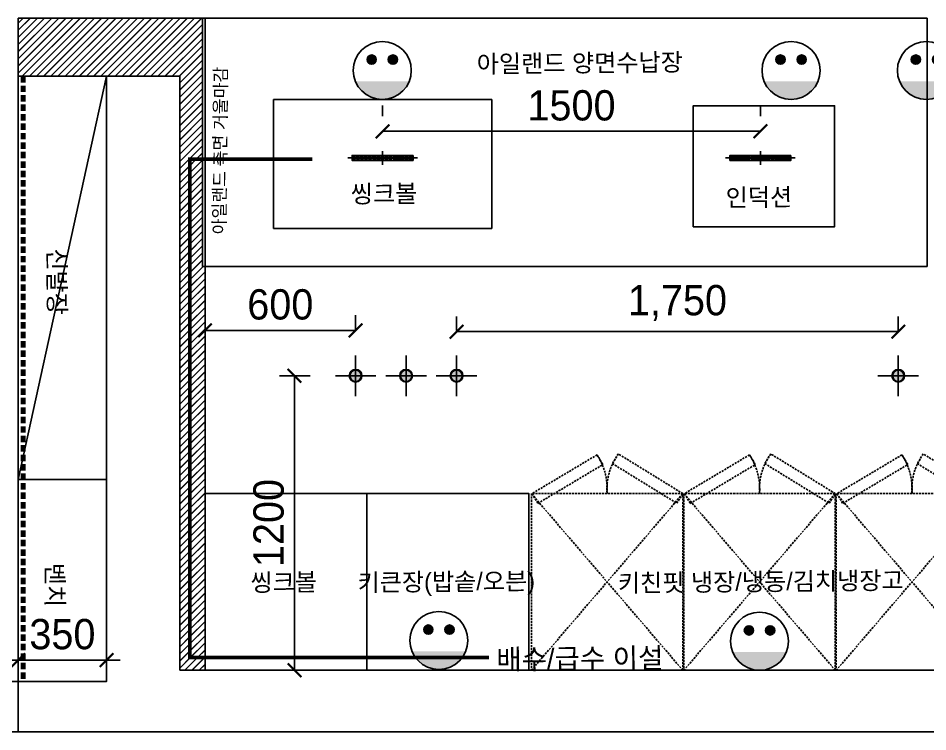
# Model space of a CAD drawing. Header units: millimetres. Extents: x 744 to 27144, y 914 to 19934.
# Drawn here: x 9385 to 12989, y 6209 to 9037 of the extents above; entities that cross this region are included whole.
import ezdxf

# ---------------------------------------------------------------- set-up
doc = ezdxf.new("R2010")
doc.units = ezdxf.units.MM
doc.header["$LTSCALE"] = 10
doc.linetypes.add('DH-HID2', pattern=[1.2, 0.8, -0.4])
doc.linetypes.add('HIDDEN', pattern=[0.375, 0.25, -0.125])
for name, color, linetype in [('0-ELC TEXT', 7, 'Continuous'), ('CO-DO-FR', 7, 'Continuous'), ('FU-FURM', 251, 'DH-HID2'), ('RC-LIGHT', 7, 'Continuous'), ('가구', 6, 'Continuous'), ('내부벽체선', 3, 'Continuous'), ('설비', 140, 'Continuous'), ('외부벽체선', 2, 'Continuous'), ('창호', 4, 'Continuous')]:
    doc.layers.add(name, color=color, linetype=linetype)
doc.styles.add('YOURNAME', font='Dotum.ttf')
doc.styles.add('차영규', font='조선일보명조.ttf')
doc.dimstyles.new('YOURNAME-60', dxfattribs={"dimscale": 60, "dimtxt": 2, "dimasz": 0.9, "dimexe": 1, "dimexo": 3, "dimgap": 0.7, "dimtad": 1, "dimdec": 0, "dimzin": 0, "dimdsep": 46, "dimlunit": 6, "dimtxsty": 'YOURNAME', "dimblk": 'ARCHTICK', "dimcen": 0, "dimclrd": 1, "dimclre": 1, "dimclrt": 7, "dimadec": 0, "dimazin": 0, "dimtfac": 1, "dimtdec": 0, "dimtix": 1, "dimtmove": 2, "dimatfit": 3, "dimldrblk": 'ARCHTICK', "dimfxl": 1, "dimtolj": 1, "dimtzin": 0, "dimarcsym": 0})

# ---------------------------------------------------------------- blocks, each defined once
blk = doc.blocks.new('BUDDDD')
at = {"layer": 'CO-DO-FR'}
for points in [[(8395.4, 6409.1), (9385.4, 6409.1), (9385.4, 6209.1), (8395.4, 6209.1)], [(9385.4, 6209.1), (9385.4, 6409.1), (9355.4, 6409.1), (9355.4, 6369.1), (9345.4, 6369.1), (9345.4, 6249.1), (9355.4, 6249.1), (9355.4, 6209.1), (9385.4, 6209.1)]]:
    blk.add_lwpolyline(points, close=True, dxfattribs=at)
at = {"layer": '외부벽체선'}
for p, q in [((9735.4, 6409.1), (9735.4, 8807.1)), ((9735.4, 8807.1), (10025.4, 8807.1)), ((10025.4, 8807.1), (10025.4, 6453.1)), ((10025.4, 6453.1), (13886.4, 6453.1)), ((9385.4, 6209.1), (9385.4, 6409.1)), ((9385.4, 6409.1), (9735.4, 6409.1)), ((15551.4, 6209.1), (9385.4, 6209.1))]:
    blk.add_line(p, q, dxfattribs=at)
blk = doc.blocks.new('김치냉장고')
at = {"layer": 'FU-FURM'}
for p, q in [((16948.5, 14366), (17648.5, 13766)), ((16948.5, 13766), (17648.5, 14366))]:
    blk.add_line(p, q, dxfattribs=at)
for points in [[(17648.5, 13766), (17648.5, 14366), (16948.5, 14366), (16948.5, 13766)], [(17763.5, 14082.8), (17802.1, 14105.8), (17648.5, 14363.5), (17609.8, 14340.4)], [(17610.1, 13789.6), (17648.5, 13766), (17805.8, 14021.5), (17767.5, 14045.1)]]:
    blk.add_lwpolyline(points, close=True, dxfattribs=at)
for centre, radius, start, end in [((17664.5, 14320.6), 255.1, 266.3845, 302.6405), ((17666.7, 13830.3), 236.4, 53.9556, 94.4155)]:
    blk.add_arc(centre, radius, start, end, dxfattribs=at)
blk = doc.blocks.new('ㅁㄴㅇㄹㅇㄴㄹ')
at = {"layer": '설비'}
h = blk.add_hatch(color=10, dxfattribs=at)
edge = h.paths.add_edge_path()
edge.add_line((22409.7, 5625.9), (22196.4, 5625.9))
edge.add_ellipse((22303, 5582.9), major_axis=(81.3, -81.3), ratio=1, start_angle=66.9578, end_angle=203.0422, ccw=False)
h = blk.add_hatch(color=10, dxfattribs=at)
edge = h.paths.add_edge_path()
edge.add_arc((22261, 5539.9), 18.3, 0, 360)
h = blk.add_hatch(color=10, dxfattribs=at)
edge = h.paths.add_edge_path()
edge.add_arc((22345, 5539.9), 18.3, 0, 360)
at = {"layer": '설비', "color": 10}
for centre, radius in [((22303, 5582.9), 115), ((22261, 5539.9), 18.3), ((22345, 5539.9), 18.3)]:
    blk.add_circle(centre, radius, dxfattribs=at)
blk = doc.blocks.new('1')
at = {"linetype": 'Continuous'}
h = blk.add_hatch(color=4, dxfattribs=at)
h.dxf.hatch_style = 1
edge = h.paths.add_edge_path()
edge.add_arc((11539653.5, -14273503.8), 37.5, 0, 360)
at = {"color": 1, "linetype": 'Continuous'}
for p, q in [((11539653.5, -14273637.1), (11539653.5, -14273370.5)), ((11539520.2, -14273503.8), (11539786.8, -14273503.8))]:
    blk.add_line(p, q, dxfattribs=at)
at = {"color": 4, "linetype": 'Continuous'}
for radius in [41.5, 37.5]:
    blk.add_circle((11539653.5, -14273503.8), radius, dxfattribs=at)
blk = doc.blocks.new('15RN')
at = {"linetype": 'Continuous'}
h = blk.add_hatch(color=4, dxfattribs=at)
h.dxf.hatch_style = 1
edge = h.paths.add_edge_path()
edge.add_arc((178902.9, 29403.8), 11.1, 270, 630)
h = blk.add_hatch(color=4, dxfattribs=at)
h.dxf.hatch_style = 1
edge = h.paths.add_edge_path()
edge.add_arc((178902.9, 29376.3), 11.1, 270, 630)
h = blk.add_hatch(color=4, dxfattribs=at)
h.dxf.hatch_style = 1
edge = h.paths.add_edge_path()
edge.add_arc((178902.9, 29348.8), 11.1, -270, 90, ccw=False)
h = blk.add_hatch(color=4, dxfattribs=at)
h.dxf.hatch_style = 1
edge = h.paths.add_edge_path()
edge.add_arc((178902.9, 29321.4), 11.1, -270, 90, ccw=False)
h = blk.add_hatch(color=4, dxfattribs=at)
h.dxf.hatch_style = 1
edge = h.paths.add_edge_path()
edge.add_arc((178902.9, 29293.9), 11.1, -270, 90, ccw=False)
h = blk.add_hatch(color=4, dxfattribs=at)
h.dxf.hatch_style = 1
edge = h.paths.add_edge_path()
edge.add_arc((178902.9, 29263.8), 11.1, 270, 630)
h = blk.add_hatch(color=4, dxfattribs=at)
h.dxf.hatch_style = 1
edge = h.paths.add_edge_path()
edge.add_arc((178902.9, 29236.3), 11.1, 270, 630)
h = blk.add_hatch(color=4, dxfattribs=at)
h.dxf.hatch_style = 1
edge = h.paths.add_edge_path()
edge.add_arc((178902.9, 29208.8), 11.1, -270, 90, ccw=False)
h = blk.add_hatch(color=4, dxfattribs=at)
h.dxf.hatch_style = 1
edge = h.paths.add_edge_path()
edge.add_arc((178902.9, 29181.4), 11.1, -270, 90, ccw=False)
h = blk.add_hatch(color=4, dxfattribs=at)
h.dxf.hatch_style = 1
edge = h.paths.add_edge_path()
edge.add_arc((178902.9, 29153.9), 11.1, -270, 90, ccw=False)
h = blk.add_hatch(color=4, dxfattribs=at)
h.dxf.hatch_style = 1
edge = h.paths.add_edge_path()
edge.add_arc((178902.9, 29123.8), 11.1, 270, 630)
h = blk.add_hatch(color=4, dxfattribs=at)
h.dxf.hatch_style = 1
edge = h.paths.add_edge_path()
edge.add_arc((178902.9, 29096.3), 11.1, 270, 630)
h = blk.add_hatch(color=4, dxfattribs=at)
h.dxf.hatch_style = 1
edge = h.paths.add_edge_path()
edge.add_arc((178902.9, 29068.8), 11.1, -270, 90, ccw=False)
h = blk.add_hatch(color=4, dxfattribs=at)
h.dxf.hatch_style = 1
edge = h.paths.add_edge_path()
edge.add_arc((178902.9, 29041.4), 11.1, -270, 90, ccw=False)
h = blk.add_hatch(color=4, dxfattribs=at)
h.dxf.hatch_style = 1
edge = h.paths.add_edge_path()
edge.add_arc((178902.9, 29013.9), 11.1, -270, 90, ccw=False)
at = {"color": 1, "linetype": 'Continuous'}
for p, q in [((178902.9, 28968.8), (178902.9, 29448.8)), ((178950.4, 29208.8), (178855.4, 29208.8))]:
    blk.add_line(p, q, dxfattribs=at)
at = {"color": 4, "linetype": 'Continuous'}
for centre, radius in [((178902.9, 29403.8), 12.2), ((178902.9, 29403.8), 11.1), ((178902.9, 29376.3), 12.2), ((178902.9, 29348.8), 12.2), ((178902.9, 29376.3), 11.1), ((178902.9, 29348.8), 11.1), ((178902.9, 29321.4), 12.2), ((178902.9, 29293.9), 12.2), ((178902.9, 29321.4), 11.1), ((178902.9, 29293.9), 11.1), ((178902.9, 29263.8), 12.2), ((178902.9, 29236.3), 12.2), ((178902.9, 29263.8), 11.1), ((178902.9, 29236.3), 11.1), ((178902.9, 29208.8), 12.2), ((178902.9, 29181.4), 12.2), ((178902.9, 29153.9), 12.2), ((178902.9, 29208.8), 11.1), ((178902.9, 29181.4), 11.1), ((178902.9, 29153.9), 11.1), ((178902.9, 29123.8), 12.2), ((178902.9, 29096.3), 12.2), ((178902.9, 29123.8), 11.1), ((178902.9, 29096.3), 11.1), ((178902.9, 29068.8), 12.2), ((178902.9, 29041.4), 12.2), ((178902.9, 29068.8), 11.1), ((178902.9, 29041.4), 11.1), ((178902.9, 29013.9), 12.2), ((178902.9, 29013.9), 11.1)]:
    blk.add_circle(centre, radius, dxfattribs=at)
at = {"layer": 'RC-LIGHT'}
blk.add_lwpolyline([(178885.4, 29418.8), (178885.4, 28998.8), (178920.4, 28998.8), (178920.4, 29418.8)], close=True, dxfattribs=at)
blk = doc.blocks.new('_ArchTick')
at = {"color": 0, "linetype": 'ByBlock', "const_width": 0.15}
blk.add_lwpolyline([(-0.5, -0.5), (0.5, 0.5)], dxfattribs=at)
blk = doc.blocks.new('*D140')
at = {"color": 1, "lineweight": -2, "transparency": 16777216}
for p, q in [((10542.1, 7620), (10419.9, 7620)), ((10479.9, 7620), (10479.9, 6453.1)), ((10542.1, 6453.1), (10419.9, 6453.1))]:
    blk.add_line(p, q, dxfattribs=at)
at = {"layer": 'Defpoints', "color": 0, "transparency": 16777216}
for p in [(10722.1, 7620), (10479.9, 6453.1), (10722.1, 6453.1)]:
    blk.add_point(p, dxfattribs=at)
at = {"color": 1, "lineweight": -2, "transparency": 16777216, "xscale": 54, "yscale": 54, "zscale": 54}
for p, rotation in [((10479.9, 7620), 90), ((10479.9, 6453.1), 270)]:
    blk.add_blockref('_ArchTick', p, dxfattribs=dict(at, rotation=rotation))
at = {"color": 7, "transparency": 16777216, "insert": (10377.8, 7036.5), "char_height": 120, "attachment_point": 5, "rotation": 90, "style": 'YOURNAME'}
blk.add_mtext('\\A1;1200', dxfattribs=at)
blk = doc.blocks.new('*D142')
at = {"color": 1, "lineweight": -2, "transparency": 16777216}
for p, q in [((10125.4, 7800), (10125.4, 7860)), ((10722.1, 7800), (10722.1, 7860)), ((10722.1, 7800), (10125.4, 7800))]:
    blk.add_line(p, q, dxfattribs=at)
at = {"layer": 'Defpoints', "color": 0, "transparency": 16777216}
for p in [(10125.4, 7800), (10125.4, 7620), (10722.1, 7620)]:
    blk.add_point(p, dxfattribs=at)
at = {"color": 1, "lineweight": -2, "transparency": 16777216, "xscale": 54, "yscale": 54, "zscale": 54, "rotation": 180}
blk.add_blockref('_ArchTick', (10125.4, 7800), dxfattribs=at)
at = {"color": 1, "lineweight": -2, "transparency": 16777216, "xscale": 54, "yscale": 54, "zscale": 54}
blk.add_blockref('_ArchTick', (10722.1, 7800), dxfattribs=at)
at = {"color": 7, "transparency": 16777216, "insert": (10423.7, 7902.1), "char_height": 120, "attachment_point": 5, "style": 'YOURNAME'}
blk.add_mtext('\\A1;600', dxfattribs=at)
blk = doc.blocks.new('*D143')
at = {"color": 1, "lineweight": -2, "transparency": 16777216}
for p, q in [((10828.9, 8690.6), (10828.9, 8648.8)), ((12325.9, 8690.6), (12325.9, 8648.8)), ((10828.9, 8588.8), (12325.9, 8588.8))]:
    blk.add_line(p, q, dxfattribs=at)
at = {"layer": 'Defpoints', "color": 0, "transparency": 16777216}
for p in [(12325.9, 8588.8), (10828.9, 8510.6), (12325.9, 8510.6)]:
    blk.add_point(p, dxfattribs=at)
at = {"color": 1, "lineweight": -2, "transparency": 16777216, "xscale": 54, "yscale": 54, "zscale": 54, "rotation": 180}
blk.add_blockref('_ArchTick', (10828.9, 8588.8), dxfattribs=at)
at = {"color": 1, "lineweight": -2, "transparency": 16777216, "xscale": 54, "yscale": 54, "zscale": 54}
blk.add_blockref('_ArchTick', (12325.9, 8588.8), dxfattribs=at)
at = {"color": 7, "transparency": 16777216, "insert": (11577.4, 8690.9), "char_height": 120, "attachment_point": 5, "style": 'YOURNAME'}
blk.add_mtext('\\A1;1500', dxfattribs=at)
blk = doc.blocks.new('*D144')
at = {"color": 1, "lineweight": -2, "transparency": 16777216}
for p, q in [((9385.4, 6673.3), (9385.4, 6553.3)), ((9735.4, 6673.3), (9735.4, 6553.3)), ((9385.4, 6493.3), (9331.4, 6493.3)), ((9385.4, 6493.3), (9735.4, 6493.3)), ((9735.4, 6493.3), (9789.4, 6493.3))]:
    blk.add_line(p, q, dxfattribs=at)
at = {"layer": 'Defpoints', "color": 0, "transparency": 16777216}
for p in [(9385.4, 6493.3), (9735.4, 6493.3), (9735.4, 6493.3)]:
    blk.add_point(p, dxfattribs=at)
at = {"color": 1, "lineweight": -2, "transparency": 16777216, "xscale": 54, "yscale": 54, "zscale": 54}
blk.add_blockref('_ArchTick', (9385.4, 6493.3), dxfattribs=at)
at = {"color": 1, "lineweight": -2, "transparency": 16777216, "xscale": 54, "yscale": 54, "zscale": 54, "rotation": 180}
blk.add_blockref('_ArchTick', (9735.4, 6493.3), dxfattribs=at)
at = {"color": 7, "transparency": 16777216, "insert": (9560.4, 6595.4), "char_height": 120, "attachment_point": 5, "style": 'YOURNAME'}
blk.add_mtext('\\A1;350', dxfattribs=at)
blk = doc.blocks.new('*D161')
at = {"color": 1, "lineweight": -2, "transparency": 16777216}
for p, q in [((11122.1, 7800), (11122.1, 7854.9)), ((12872.1, 7800), (12872.1, 7854.9)), ((11122.1, 7794.9), (12872.1, 7794.9))]:
    blk.add_line(p, q, dxfattribs=at)
at = {"layer": 'Defpoints', "color": 0, "transparency": 16777216}
for p in [(12872.1, 7794.9), (11122.1, 7620), (12872.1, 7620)]:
    blk.add_point(p, dxfattribs=at)
at = {"color": 1, "lineweight": -2, "transparency": 16777216, "xscale": 54, "yscale": 54, "zscale": 54, "rotation": 180}
blk.add_blockref('_ArchTick', (11122.1, 7794.9), dxfattribs=at)
at = {"color": 1, "lineweight": -2, "transparency": 16777216, "xscale": 54, "yscale": 54, "zscale": 54}
blk.add_blockref('_ArchTick', (12872.1, 7794.9), dxfattribs=at)
at = {"color": 7, "transparency": 16777216, "insert": (11997.1, 7908.5), "char_height": 120, "attachment_point": 5, "style": 'YOURNAME'}
blk.add_mtext('\\A1;1,750', dxfattribs=at)

msp = doc.modelspace()

# ---------------------------------------------------------------- hatches: boundary and pattern name
at = {"layer": '가구'}
h = msp.add_hatch(dxfattribs=at)
h.set_pattern_fill('JIS_LC_20', color=3)
h.paths.add_polyline_path([(9735.4, 8807.1), (10025.4, 8807.1), (10025.4, 6453.1), (10125.4, 6453.1), (10125.4, 6503.4), (10065.1, 6503.4), (10065.1, 8478.3), (10115.4, 8478.3), (10115.4, 9037.1), (9385.4, 9037.1), (9385.4, 8807.1)])
h = msp.add_hatch(dxfattribs=at)
h.set_pattern_fill('JIS_LC_20', color=3)
h.paths.add_polyline_path([(10125.4, 8053.1), (10115.4, 8053.1), (10115.4, 8478.3), (10065.1, 8478.3), (10065.1, 6503.4), (10125.4, 6503.4), (10125.4, 7153.1)])

# ---------------------------------------------------------------- linework, layer by layer
for p, q in [((10125.4, 9037.1), (12986.4, 9037.1)), ((10125.4, 9037.1), (10125.4, 8053.1)), ((12986.4, 9037.1), (12986.4, 8053.1)), ((9385.4, 7209.1), (9735.4, 8807.1)), ((9385.4, 8807.1), (9735.4, 8807.1)), ((9735.4, 6409.1), (9735.4, 8807.1)), ((10025.4, 8807.1), (10025.4, 8053.1)), ((10396.7, 8715), (11262.4, 8715)), ((10396.7, 8203.1), (10396.7, 8715)), ((11262.4, 8715), (11262.4, 8203.1)), ((11262.4, 8203.1), (10396.7, 8203.1)), ((12986.4, 8053.1), (10125.4, 8053.1)), ((9735.4, 7209.1), (9385.4, 7209.1)), ((9735.4, 6409.1), (9735.4, 7209.1)), ((10766.9, 7153.1), (10766.9, 6453.1)), ((11407.1, 6548.8), (11407.1, 6548.8)), ((12011.1, 6548.8), (12011.1, 6548.8)), ((12615.1, 6548.8), (12615.1, 6548.8)), ((9385.4, 6409.1), (9735.4, 6409.1))]:
    msp.add_line(p, q, dxfattribs=at)
at = {"layer": '가구', "color": 1, "linetype": 'HIDDEN', "lineweight": 120, "ltscale": 10}
msp.add_line((9405.4, 8807.1), (9405.4, 6409.1), dxfattribs=at)
at = {"layer": '가구'}
for points in [[(9385.4, 8807.1), (9735.4, 8807.1), (9735.4, 6409.1), (9385.4, 6409.1)], [(12059.7, 8210.3), (12619.7, 8210.3), (12619.7, 8690.3), (12059.7, 8690.3)], [(10125.4, 6453.1), (11408.4, 6453.1), (11408.4, 7153.1), (10125.4, 7153.1)]]:
    msp.add_lwpolyline(points, close=True, dxfattribs=at)
at = {"layer": '가구', "color": 1, "linetype": 'HIDDEN', "lineweight": 120, "ltscale": 10, "const_width": 15}
msp.add_lwpolyline([(11250, 6503.4), (10065.1, 6503.4), (10065.1, 8478.3), (10550.9, 8478.3)], dxfattribs=at)
at = {"layer": '내부벽체선'}
for p, q in [((10125.4, 9037.1), (9385.4, 9037.1)), ((9385.4, 8807.1), (9385.4, 9037.1)), ((10115.4, 9037.1), (10115.4, 8053.1)), ((10125.4, 8957.1), (10125.4, 6453.1)), ((10025.4, 8807.1), (9385.4, 8807.1)), ((9735.4, 8807.1), (9385.4, 8807.1)), ((10025.4, 8807.1), (10025.4, 6453.1)), ((10115.4, 8053.1), (10125.4, 8053.1)), ((10025.4, 6453.1), (10125.4, 6453.1))]:
    msp.add_line(p, q, dxfattribs=at)

# ---------------------------------------------------------------- block references
at = {"xscale": -1, "rotation": 180}
for p in [(-11475.2, 14412.9), (-9855.7, 14412.9), (-9319.4, 14412.9), (-11251, 12154), (-9980.6, 12150.9)]:
    msp.add_blockref('ㅁㄴㅇㄹㅇㄴㄹ', p, dxfattribs=at)
at = {"layer": 'RC-LIGHT', "rotation": 270}
for name, p, xscale, yscale, zscale in [('15RN', (-5993.3, 111518), 0.5759256214623899, 0.5759256214623899, 0.5759256214623899), ('15RN', (-4496.2, 111518), 0.5759256214623899, 0.5759256214623899, 0.5759256214623899), ('1', (8609218.3, -6943978.5), -0.6024096385271789, 0.6024096385271789, 0.6024096385271789), ('1', (8609418.3, -6943978.5), -0.6024096385271789, 0.6024096385271789, 0.6024096385271789), ('1', (8609618.3, -6943978.5), -0.6024096385271789, 0.6024096385271789, 0.6024096385271789), ('1', (8611368.3, -6943978.5), -0.6024096385271789, 0.6024096385271789, 0.6024096385271789)]:
    msp.add_blockref(name, p, dxfattribs=dict(at, xscale=xscale, yscale=yscale, zscale=zscale))
at = {"layer": '가구', "rotation": 90}
for p in [(25784.5, -10495.4), (26388.5, -10495.4), (26992.5, -10495.4)]:
    msp.add_blockref('김치냉장고', p, dxfattribs=at)
at = {"layer": '창호'}
msp.add_blockref('BUDDDD', (0, 0), dxfattribs=at)

# ---------------------------------------------------------------- texts
at = {"layer": '0-ELC TEXT', "style": '차영규'}
for s, height, rotation, p in [('아일랜드 양면수납장', 70, 0.5567, (11202.1, 8820.7)), ('아일랜드 측면 거울마감', 50, 89.4433, (10206.2, 8180.1)), ('씽크볼', 70, 0.5567, (10703.1, 8305.3)), ('인덕션', 70, 0.5567, (12188.5, 8291.4)), ('신발장', 70, 270.5567, (9502.4, 8124.5)), ('벤치', 70, 270.5567, (9494.8, 6878.2)), ('키큰장(밥솥/오븐)', 70, 0.5567, (10730, 6765.8)), ('키친핏 냉장/냉동/김치냉장고', 70, 0.5567, (11761.5, 6763.6)), ('씽크볼', 70, 0.5567, (10305.9, 6765.8))]:
    msp.add_text(s, height=height, rotation=rotation, dxfattribs=at).set_placement(p)
at = {"layer": '가구', "color": 1, "linetype": 'HIDDEN', "lineweight": 120, "ltscale": 10, "style": '차영규'}
msp.add_text('배수/급수 이설', height=80, rotation=0.5567, dxfattribs=at).set_placement((11280.1, 6456.1))

# ---------------------------------------------------------------- dimensions: what is measured, and where the dimension line sits
for base, p1, p2, text, picture, middle in [((12325.9, 8588.8), (10828.9, 8510.6), (12325.9, 8510.6), '1500', '*D143', (11577.4, 8690.9)), ((10125.4, 7800), (10722.1, 7620), (10125.4, 7620), '600', '*D142', (10423.7, 7902.1))]:
    dim = msp.add_linear_dim(base=base, p1=p1, p2=p2, text=text, dimstyle='YOURNAME-60')
    dim.commit()
    dim.dimension.update_dxf_attribs({"geometry": picture, "text_midpoint": middle})
for base, p1, p2, picture, middle in [((12872.1, 7794.9), (11122.1, 7620), (12872.1, 7620), '*D161', (11997.1, 7908.5)), ((9735.4, 6493.3), (9385.4, 6493.3), (9735.4, 6493.3), '*D144', (9560.4, 6595.4))]:
    dim = msp.add_linear_dim(base=base, p1=p1, p2=p2, dimstyle='YOURNAME-60')
    dim.commit()
    dim.dimension.update_dxf_attribs({"geometry": picture, "text_midpoint": middle})
dim = msp.add_linear_dim(base=(10479.9, 6453.1), p1=(10722.1, 7620), p2=(10722.1, 6453.1), angle=90, text='1200', dimstyle='YOURNAME-60')
dim.commit()
dim.dimension.update_dxf_attribs({"geometry": '*D140', "text_midpoint": (10377.8, 7036.5)})

doc.saveas('drawing.dxf')
